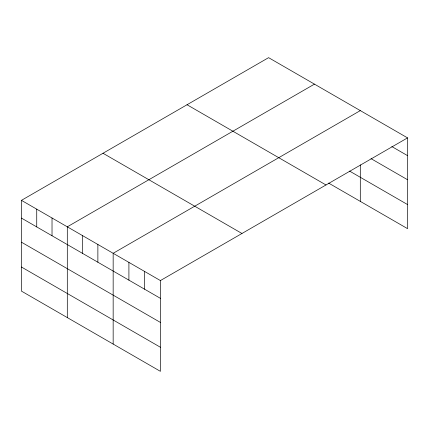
<?xml version="1.0" encoding="UTF-8"?>
<svg xmlns="http://www.w3.org/2000/svg" width="429" height="429" viewBox="0 0 429 429"><rect width="100%" height="100%" fill="white"/><g stroke="black" fill="none" stroke-linecap="round" stroke-linejoin="round"><path stroke-width="0.64" d="M21.45 200.348L160.403 280.571L160.403 371.342L21.45 291.119L21.45 200.348L268.597 57.658L407.55 137.881L407.55 228.652L328.603 183.076M314.452 84.132L67.305 226.818L67.305 317.594M360.306 110.607L113.159 253.292L113.159 344.069M160.403 280.571L407.55 137.881M391.8 146.546L407.55 155.636M370.994 158.623L407.55 179.73M349.549 171.074L407.55 204.558M187.039 104.746L325.992 184.969M103.008 153.26L241.961 233.483M21.45 218.098L160.403 298.327M21.45 242.197L160.403 322.42M21.45 267.02L160.403 347.249M360.306 164.87L360.306 201.378M144.653 271.477L144.653 289.232M128.909 262.387L128.909 280.142M97.876 244.471L97.876 262.221M82.588 235.644L82.588 253.4M52.022 217.996L52.022 235.752M36.733 209.17L36.733 226.925"/></g></svg>
